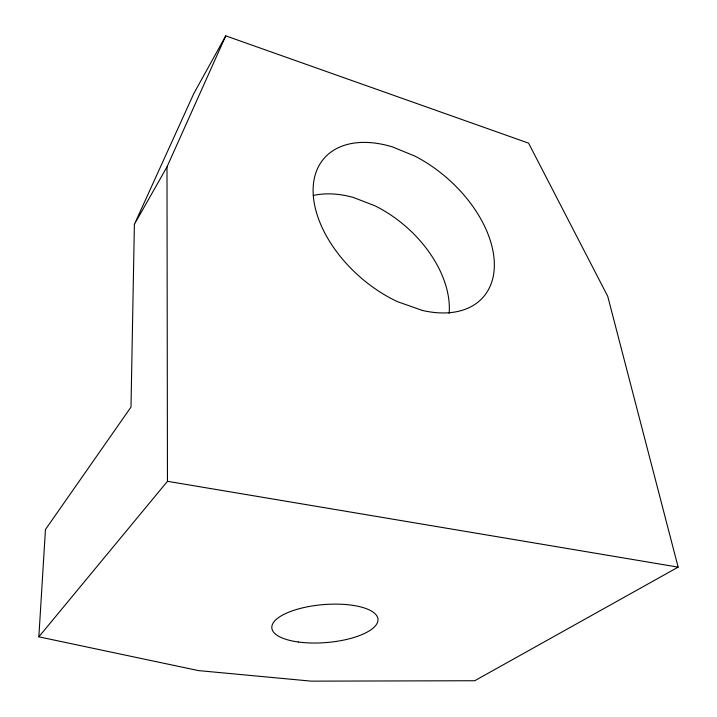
<?xml version="1.0" encoding="UTF-8"?>
<svg xmlns="http://www.w3.org/2000/svg" width="717" height="717" viewBox="0 0 717 717"><rect width="100%" height="100%" fill="white"/><g stroke="black" fill="none" stroke-linecap="round" stroke-linejoin="round"><path stroke-width="1.08" d="M134.384 224.349L130.996 407.086L45.458 529.513L38.852 636.83L198.439 670.592L311.286 681.15L474.717 680.738L678.148 567.129L607.729 296.318L528.572 143.14L225.756 35.85L193.814 93.542L134.384 224.349L166.989 166.9L225.756 35.85M38.852 636.83L167.455 481.304L166.989 166.9M167.455 481.304L678.148 567.129M313.32 195.445A100.12 66.314 40.9 0 1 353.239 197.426L374.892 205.77A100.12 66.314 40.9 0 1 449.156 313.392M422.34 310.425L397.478 301.669A105.587 65.865 41 0 1 313.141 192.586A105.587 65.865 41 0 1 392.477 146.904L414.91 156.109A105.587 65.865 41 0 1 494.264 261.669A105.587 65.865 41 0 1 422.34 310.425M298.254 641.993A53.246 19.027 -4.7 0 0 377.993 619.82A53.246 19.027 -4.7 0 0 298.469 608.921A53.246 19.027 -4.7 0 0 298.254 641.993"/></g></svg>
